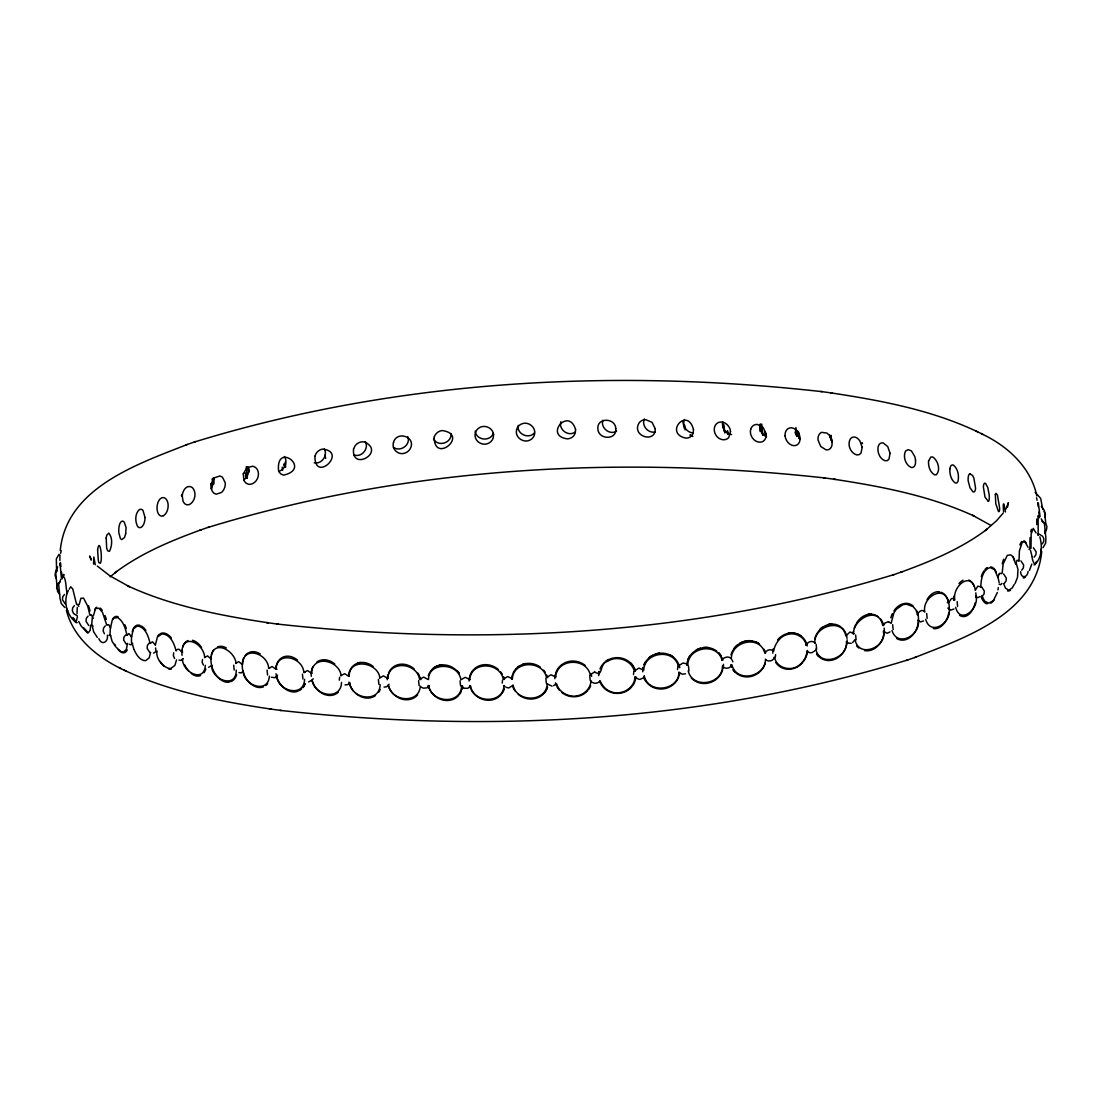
<?xml version="1.0" encoding="UTF-8"?>
<svg xmlns="http://www.w3.org/2000/svg" width="1102" height="1102" viewBox="0 0 1102 1102"><rect width="100%" height="100%" fill="white"/><g stroke="black" fill="none" stroke-linecap="round" stroke-linejoin="round"><path stroke-width="1.5" d="M211.474 658.652L210.937 658.927C212.052 637.934 234.878 650.125 236.09 663.349M304.565 679.3C304.069 697.952 277.897 691.312 276.63 676.118L277.608 675.154M59.894 560.477L59.935 555.119M853.334 633.622C853.843 617.988 878.928 605.618 882.743 625.481M131.455 642.604L131.524 636.143M242.633 664.368C242.619 645.441 267.703 652.728 268.723 668.404L269.535 668.294M917.691 620.219L918.297 620.357C920.735 635.22 897.455 647.962 892.028 630.606M341.551 682.427C340.931 701.258 313.739 695.734 312.155 680.017L313.271 678.763M277.015 669.231L275.996 669.245C276.63 650.566 302.761 656.944 303.89 672.468L305.047 672.413M380.149 684.659C379.57 703.861 350.601 698.682 349.802 682.689M814.846 643.003C813.593 626.074 842.355 617.492 845.757 635.675M883.322 631.281C887.413 646.667 858.857 659.327 855 639.615L852.562 642.604M312.114 673.143L311.494 673.253C312.5 653.817 339.54 660.456 341.083 675.554M721.824 660.002C723.05 657.742 728.959 655.111 731.329 658.913C731.122 641.033 760.16 634.559 764.857 653.224C766.207 649.877 771.083 648.403 773.687 651.241C774.486 644.766 779.968 635.744 788.026 634.353C795.685 632.176 804.57 637.176 806.347 645.001C807.711 641.557 812.615 639.973 815.149 643.113M846.364 641.667C848.471 658.114 820.067 668.198 815.742 649.119M349.155 676.201C349.1 657.412 378 662.233 379.846 677.785M462.041 685.761L461.614 686.257C460.429 705.101 431.846 702.8 428.788 686.119L429.215 685.568M387.904 678.364C388.524 659.905 417.162 662.481 419.573 679.424L420.014 679.094M504.055 685.485C503.132 704.481 472.854 703.172 470.623 685.885M428.582 679.342C427.948 662.095 458.322 661.903 460.911 679.81L465.099 677.344L469.989 679.521M547.281 683.667C546.33 702.814 516.328 702.484 513.091 685.155M678.336 665.994L682.896 663.046L686.505 663.748L687.786 665.126C687.965 646.791 717.526 642.094 722.058 660.332M469.727 679.782C470.871 660.952 500.019 661.903 503.283 679.218L507.595 676.6L512.444 678.736M512.334 678.956C513.463 660.236 542.776 660.084 546.496 677.551L550.917 674.81L555.739 676.945M591.016 680.788C590.562 690.802 579.983 697.91 570.409 695.858C565.05 694.701 559.885 691.422 557.543 686.353C556.496 682.069 556.179 684.342 553.576 685.678M594.694 671.986C603.731 678.005 598.744 663.445 607.657 661.324C616.996 654.932 631.487 660.181 634.366 671.104L638.885 668.06L643.747 670.195C644.312 651.833 673.997 648.072 678.419 666.283M722.416 665.925C723.229 684.232 692.524 689.604 688.199 670.87M77.002 613.662L77.25 607.34M90.667 625.013L90.144 630.33L88.298 632.823L83.835 627.933M555.711 677.069C556.744 658.39 586.223 657.178 590.273 674.81L594.57 672M635 676.807C634.78 688.736 620.357 696.285 609.874 691.312C605.273 689.632 601.458 684.397 600.108 680.719C598.606 683.033 595.397 683.97 592.904 682.717M678.956 672.206C678.763 690.858 648.045 694.37 644.202 675.76M79.234 604.392L80.873 598.317L83.545 598.111L87.733 606.155L89.841 614.93M634.986 677.331L638.843 679.273M110.379 627.231L110.007 633.705L112.129 641.392L115.834 646.984M1002.173 573.026L1003.123 564.004L1007.352 555.298L1010.837 554.898L1012.917 556.62L1015.782 564.403L1016.994 560.353L1018.51 560.532M107.376 635.193C108.616 641.433 101.99 646.309 98.863 638.678M1007.545 507.195L1008.399 502.567L1005.892 509.124M92.251 617.671L91.769 624.049L93.656 631.777L97.32 637.466M93.326 615.908L95.571 608.579L98.987 608.235L102.555 612.519L106.618 624.793M60.266 550.38C66.464 487.814 137.488 464.121 187.312 444.45M1041.734 551.62C1035.536 614.186 964.512 637.879 914.688 657.55M998.288 587.614L998.013 589.956M450.98 433.582C452.013 442.963 437.99 447.371 433.527 438.982M518.271 425.372C516.411 434.036 528.85 439.546 534.429 432.907M110.765 626.845L112.239 620.095L114.098 617.974L117.804 617.63C123.576 621.432 125.518 628.787 126.95 635.165L127.543 635M173.675 652.811L173.358 655.759L174.626 658.514M202.506 659.423L202.189 662.385L203.457 665.126M233.707 665.195L234.189 670.085M267.07 670.099L267.566 674.989M302.43 674.107L302.926 679.011M339.278 680.182L339.595 677.22M378.372 679.411L378.868 684.301M418.595 680.637L419.091 685.54M460.057 680.884L460.553 685.788M502.237 683.088L502.553 680.141M545.848 678.35L546.344 683.254M589.708 675.526L590.19 680.416M633.498 674.562L633.815 671.6M677.537 669.548L677.854 666.586M688.957 670.925L688.475 666.021M775.271 657.577L775.588 654.616M816.637 649.271L816.155 644.367M856.116 639.918L855.634 635.014M893.143 629.586L892.661 624.696M927.154 618.401L926.672 613.497M957.61 606.486L957.128 601.582M1045.068 517.031L1045.371 514.069L1044.117 511.328M127.584 643.334L126.344 649.45L123.272 652.191L120.366 651.268L116.716 647.728M60.61 553.342L61.23 550.711M1041.39 548.658L1040.894 551.028M560.918 421.694C558.342 429.436 568.219 436.888 574.886 432.232M150.616 652.343L149.197 657.853L145.533 660.732C139.541 660.429 136.207 654.326 134.003 649.519M602.849 420.275C600.328 427.851 609.847 435.579 616.569 431.102M1028.993 549.512L1030.315 547.047M181.472 495.762L181.651 494.591M176.527 659.891L174.86 665.47L170.7 668.487C162.972 668.625 154.914 656.875 157.159 651.117M722.843 421.846C721.273 427.59 725.653 434.05 731.59 434.615M760.215 424.256C758.975 429.16 761.799 434.767 766.524 436.626M795.961 427.562L796.181 433.279L800.135 438.982M205.33 665.319C204.269 683.639 182.229 671.931 182.505 658.955L183.359 658.679M213.76 484.136L214.091 478.144M975.27 590.204L977.832 586.14L980.325 586.787M269.398 676.187C267.951 694.797 242.963 684.769 243.322 671.201M997.379 592.49L993.37 600.562L988.825 603.221L984.582 601.113L981.882 595.631M947.293 602.739L948.56 602.739L951.425 598.62L952.886 598.427L954.814 599.998C951.963 586.457 971.496 569.886 975.422 590.259M69.219 589.184L70.748 586.746L72.801 589.06L76.548 604.378M917.112 614.461L917.718 614.613C918.2 611.458 922.732 608.511 924.785 612.078C921.658 597.243 944.8 583.316 948.56 602.739M1028.083 571.483C1027.587 577.71 1020.934 578.949 1020.59 571.718M1031.816 564.141L1029.406 570.478M182.477 659.037L181.32 660.442L179.006 660.098M883.377 625.674L885.044 622.974L888.501 621.68M60.899 579.018L58.668 584.652L60.073 598.758L61.34 603.634L64.922 607.629M1036.541 561.441C1034.668 567.861 1032.216 559.54 1032.037 556.909M212.149 665.388L208.677 667.247M1014.997 583.674L1017.504 577.42L1017.986 569.472L1016.223 563.218M68.31 590.589C63.048 600.976 66.547 614.999 75.694 622.148M243.032 671.228L241.531 672.826L238.982 672.633M235.594 663.459L238.735 661.655L242.371 664.547M57.703 566.91L55.596 571.552L57.042 586.553M1044.999 533.547L1046.363 529.552M132.639 643.279L130.973 644.877L129.278 644.202M126.95 635.165L129.003 633.581L131.565 636.97L133.356 628.953L137.323 625.977C145.478 626.914 148.467 636.57 150.106 643.472L152.462 641.819L155.492 645.028M276.685 676.118L275.004 677.716L271.409 677.22M684.438 419.49C681.752 425.358 686.766 432.631 693.062 432.948M268.723 668.404L272.125 666.558L275.996 669.245M312.155 680.017L308.615 681.931M1014.115 584.597L1012.297 587.876L1008.964 590.273L1005.547 588.192L1003.619 583.688M303.932 672.427L307.486 670.567L311.494 673.253M349.499 682.951L347.722 684.673L345.022 684.852M644.408 418.939C641.157 425.524 648.362 433.926 655.373 431.832M340.876 675.746L344.623 673.68L348.838 676.325M389.047 684.259L386.637 686.739L384.075 687.125M155.988 651.571L153.605 653.183M379.501 678.074L383.427 675.87L387.78 678.446M493.434 432.934C490.721 442.026 476.105 440.538 475.251 431.13M419.573 679.424L423.65 677.096L428.141 679.59M774.127 657.233C774.362 660.745 767.598 662.633 765.463 659.23C765.601 677.027 736.48 683.281 731.935 664.892C730.598 668.418 724.854 669.63 722.65 666.324M58.998 554.32L56.326 558.948L56.615 571.883M1043.002 547.68L1045.674 543.052L1045.881 538.038L1044.476 523.932L1041.197 518.849M846.047 635.826L849.904 632.052L854.422 633.691M644.367 676.352L643.086 678.074L639.78 679.424M176.568 650.125L176.072 650.951C174.35 643.788 170.438 634.132 161.898 633.898L157.393 637.025L155.341 645.097M90.281 615.247L91.411 614.833L93.257 618.291M204.724 657.467L207.548 655.883L210.937 658.927M998.935 574.266L997.93 577.489L994.596 569.665L990.078 567.53C982.199 570.037 981 580.203 980.752 587.325M210.909 488.82L213.389 483.599L213.168 477.91M1001.952 583.371L1000.657 584.694L999.073 584.212M62.8 575.836C66.368 577.999 65.707 588.206 67.126 593.152M1003.247 513.05L996.456 520.833L985.312 530.558L987.061 529.208C961.192 548.741 930.901 561.317 900.623 572.296L902.111 571.773L892.482 575.12L893.915 574.61C695.155 635.303 482.58 646.805 276.698 623.98L278.227 624.187L266.684 622.589L268.254 622.795C220.276 615.508 171.816 606.21 127.488 585.754L129.457 586.732L109.993 575.905L97.293 566.042M57.18 570.464L55.417 572.709L55.1 575.671L56.367 578.412M64.536 594.46L62.773 596.705L62.456 599.667L65.211 603.882M74.413 605.59L72.649 607.849L72.333 610.797L73.6 613.552L77.388 615.908M88.091 616.073L86.314 618.318L85.997 621.28L88.752 625.495M105.269 625.853L103.505 628.099L103.189 631.047L104.456 633.802M125.724 634.876L123.947 637.121L123.631 640.083L126.386 644.298M149.183 643.113L147.42 645.359L147.103 648.32L149.858 652.536M982.254 596.237L984.031 593.992L984.334 591.03L981.593 586.815M1044.82 531.536L1046.583 529.291L1046.9 526.329L1045.633 523.588L1041.858 521.218M1004.253 583.357L1006.03 581.112L1006.333 578.151L1003.591 573.935M1041.803 544.209L1043.58 541.964L1043.897 539.002L1042.63 536.261L1038.842 533.891M1021.582 570.271L1023.345 568.026L1023.662 565.064L1020.907 560.849M1034.089 557.171L1035.866 554.912L1036.183 551.964L1033.428 547.749M107.183 625.123L108.685 624.627L110.806 628.044M512.967 685.334L508.738 687.951L506.121 687.345M428.788 686.119L426.984 687.868L423.443 688.144M470.375 686.215L467.827 688.282L464.41 688.295M998.991 574.211L999.817 573.26L1001.649 573.66M814.006 651.447L814.709 650.717M980.05 596.499L977.681 597.725L975.862 596.21M110.186 576.828L116.688 571.442L114.939 572.792C140.808 553.259 171.099 540.683 201.377 529.704L199.889 530.227L209.518 526.88L208.085 527.39C406.845 466.697 619.42 455.195 825.302 478.02L823.773 477.813L835.316 479.411L833.746 479.205C881.724 486.492 930.184 495.79 974.512 516.246L972.543 515.268L990.905 525.392M953.933 608.951L951.04 610.136L947.816 608.084M60.142 581.663L56.932 584.969L56.629 587.931L59.37 592.146M889.961 631.914L887.62 633.085M923.531 620.949L920.335 621.955L918.297 620.357M243.707 479.935C248.033 477.249 249.768 471.16 247.551 466.587M461.559 686.284L463.804 688.103M813.124 652.012C811.265 653.431 808.427 652.742 806.953 651.075C806.816 656.269 803.937 660.966 800.176 664.396C792.214 671.958 776.951 668.818 774.541 657.563M76.961 604.543L77.787 604.364L78.793 606.417M278.668 471.408L280.707 473.86L283.531 475.141C312.527 468.681 275.004 440.717 278.668 471.408C284.729 469.769 288.132 461.71 284.371 456.503M685.513 673.79L682.317 674.204L679.025 672.358M851.295 643.306L848.705 643.237L846.639 641.777M110.779 635.73L108.974 635.151M194.214 442.067C396.321 379.956 612.684 368.206 822.106 391.665M279.894 710.335C489.316 733.794 705.679 722.044 907.786 659.933M185.825 444.974L195.646 441.571M906.354 660.429L916.175 657.026M177.257 649.505C180.039 647.811 180.742 652.866 182.712 652.122M93.064 626.115L91.907 625.371M805.576 645.001L806.306 644.959M552.047 686.16L547.129 683.929M314.249 462.854C321.646 464.397 327.983 455.512 324.387 448.955M886.642 633.099L883.956 631.501M888.515 621.68L891.146 623.346L893.86 612.919L896.353 609.268L902.841 604.722L906.45 604.158L913.062 606.596L915.638 609.434L917.718 614.613M830.701 392.849C882.757 400.77 935.681 410.674 983.122 434.519C1008.234 446.682 1030.99 467.689 1036.83 495.955M66.437 610.618C74.082 639.835 100.034 659.313 126.303 671.173C171.953 692.221 221.888 701.726 271.299 709.151M820.591 391.458L832.258 393.07M269.742 708.93L281.409 710.542M353.838 454.837C361.304 458.005 369.349 448.679 365.327 441.654M1037.602 534.057L1038.015 534.787M393.4 447.233C400.219 452.605 411.239 444.685 407.712 436.585M975.697 430.827L977.667 431.819M981.138 433.527L983.122 434.519M118.878 667.481L120.862 668.473M124.333 670.181L126.303 671.173M421.129 686.904L422.479 687.855M590.906 681.215L592.173 682.317M503.931 685.609L505.06 686.684M1035.15 492.305L1040.66 498.366L1042.809 509.523M87.471 632.947L81.217 626.101L78.655 621.445M67.814 610.728L66.85 609.062M1041.349 506.369L1044.407 510.502L1045.757 523.34M59.632 594.253L57.593 591.498L57.235 588.206M420.289 686.064C419.311 704.357 391.031 701.671 388.441 685.003M832.327 441.682L829.641 435.083M91.425 559.293L89.593 556.014L91.149 560.257M114.649 644.284L115.6 645.855M245.443 475.678L246.848 478.254M72.994 617.492L76.093 622.093L77.429 616.762M925.652 619.324C930.735 637.011 952.114 622.286 949.139 608.552M795.01 432.136L796.856 436.42L796.167 429.573M1018.992 561.331L1019.391 550.917L1022.257 542.212L1025.122 541.881L1027.987 547.281M732.059 659.905L732.871 661.847M862.039 442.481L862.508 443.596M955.654 607.326C960.159 625.206 979.375 608.607 976 596.168M829.834 436.199L831.597 440.524L831.087 435.4M1039.269 517.761L1038.098 515.626L1038.194 535.365M283.944 464.424L284.977 467.276M246.986 477.937L245.278 473.075L247 477.937M283.972 464.259L284.991 467.193M1036.059 532.927L1033.249 528.409L1031.169 534.057L1031.017 548.355M133.797 649.078L132.212 643.375M1030.411 550.036L1031.968 556.193M324.952 455.14L325.71 458.418M1036.527 497.787L1037.078 500.239M284.523 463.584L285.266 466.849M682.923 422.011L684.356 428.389M247.716 467.028L248.446 470.361M246.118 473.033L247.192 477.924M727.086 431.116L727.788 434.298M722.499 423.402L724.262 431.392M764.733 431.929L765.752 436.723M760.297 424.118L762.694 435.345M212.039 479.026L213.085 483.998M997.833 576.36L999.156 582.683M797.476 430.565L799.143 438.61M795.479 429.849L796.856 436.42M211.584 665.512C211.501 679.893 236.489 689.315 236.255 670.085M1039.847 536.853C1042.354 546.124 1042.161 556.593 1035.398 564.1A18.624 3.595 87.5 0 1 1034.034 564.816M830.605 435.579L831.597 440.524M1037.767 502.636L1038.263 506.562M60.458 562.53L60.941 566.456M204.655 657.632C204.366 643.747 182.353 631.997 181.858 652.425M1003.591 511.741L1003.247 507.443A9.312 1.033 83.2 0 1 1003.963 504.193L1005.479 511.989M282.195 467.138L282.608 470.375M765.642 433.334L766.042 436.626M727.692 430.896L728.091 434.188M1038.855 512.086L1039.145 514.841M61.533 571.979L62.249 578.867M798.674 432.163L799.322 438.61M761.757 424.05L762.887 435.331M759.774 428.072L760.118 431.488M724 424.917L724.799 432.976M684.617 425.11L685.1 429.945M285.211 462.055L285.693 466.89M248.873 468.515L249.204 471.932M246.256 466.656L247.385 477.937M212.755 478.819L213.265 483.957M210.992 483.461L211.474 488.296M61.326 577.434L60.031 563.205L60.045 565.436M155.616 647.935L155.892 650.703M1040.081 516.686L1038.373 503.215M765.945 433.417L766.193 436.667M95.282 564.775L93.822 556.978L93.546 564.086M338.314 692.208A18.624 14.891 61.7 0 1 312.114 680.499M311.274 676.297A18.624 14.891 61.7 0 1 312.927 666.627M316.77 662.082A18.624 14.891 61.7 0 1 334.774 663.983M375.479 695.582A18.624 15.58 58.2 0 1 360.271 696.368M359.059 695.72A18.624 15.58 58.2 0 1 355.588 693.186M353.604 691.133A18.624 15.58 58.2 0 1 348.99 682.124M348.48 675.884A18.624 15.58 58.2 0 1 373.096 666.393M380.19 689.453A18.624 15.58 58.2 0 1 378.675 692.276M357.282 663.266A18.624 15.58 58.2 0 1 360.244 662.426M417.603 694.921A18.624 16.186 53.8 0 1 401.445 698.971A18.624 16.186 53.8 0 1 388.248 685.623M387.27 679.714A18.624 16.186 53.8 0 1 387.973 674.672M388.524 673.129A18.624 16.186 53.8 0 1 414.035 668.776M417.892 673.115A18.624 16.186 53.8 0 1 419.352 675.622M419.931 676.945A18.624 16.186 53.8 0 1 420.84 679.7M458.749 695.376A18.624 16.723 48.3 0 1 441.406 699.605A18.624 16.723 48.3 0 1 428.113 685.375M428.279 675.788A18.624 16.723 48.3 0 1 441.985 664.947A18.624 16.723 48.3 0 1 459.121 673.501M462.633 686.284A18.624 16.723 48.3 0 1 461.972 689.618M461.394 691.188A18.624 16.723 48.3 0 1 459.768 694.108M432.852 668.694A18.624 16.723 48.3 0 1 436.998 666.021M438.541 665.456A18.624 16.723 48.3 0 1 441.861 664.782M457.468 671.022A18.624 16.723 48.3 0 1 459.327 673.308M500.969 694.839A18.624 17.164 41.1 0 1 471.16 689.577M470.554 688.282A18.624 17.164 41.1 0 1 469.617 685.554M469.039 681.05A18.624 17.164 41.1 0 1 469.383 677.578M469.81 675.939A18.624 17.164 41.1 0 1 498.462 669.644M500.487 671.724A18.624 17.164 41.1 0 1 502.209 674.107M503.531 676.642A18.624 17.164 41.1 0 1 504.468 679.369M504.275 688.984A18.624 17.164 41.1 0 1 502.016 693.53M515.832 668.955A18.624 17.508 31.6 0 1 518.946 666.214M522.651 664.313A18.624 17.508 31.6 0 1 525.392 663.542M547.529 687.138A18.624 17.508 31.6 0 1 544.154 693.075M547.418 687.331A18.624 17.508 31.6 0 1 518.229 694.329M515.24 691.133A18.624 17.508 31.6 0 1 512.554 686.091M511.576 679.163A18.624 17.508 31.6 0 1 512.347 675.085M512.94 673.487A18.624 17.508 31.6 0 1 515.722 669.134M517.706 667.233A18.624 17.508 31.6 0 1 540.393 667.178M543.589 670.126A18.624 17.508 31.6 0 1 545.338 672.468M546.675 674.975A18.624 17.508 31.6 0 1 547.625 677.689M590.644 685.912A18.624 17.756 18.7 0 1 588.564 689.577M587.697 690.651A18.624 17.756 18.7 0 1 561.593 692.345M559.513 690.348A18.624 17.756 18.7 0 1 557.02 686.822M556.4 685.554A18.624 17.756 18.7 0 1 555.436 682.854M554.857 678.708A18.624 17.756 18.7 0 1 555.298 674.52M555.656 673.184A18.624 17.756 18.7 0 1 585.19 665.47M590.92 673.57A18.624 17.756 18.7 0 1 591.65 676.339M635.895 676.683A18.624 17.88 2.4 0 1 632.548 685.871M631.68 686.973A18.624 17.88 2.4 0 1 613.993 693.13A18.624 17.88 2.4 0 1 599.695 681.298M598.717 674.383A18.624 17.88 2.4 0 1 599.13 671.586M599.97 668.928A18.624 17.88 2.4 0 1 615.536 657.729A18.624 17.88 2.4 0 1 633.03 665.994M633.76 667.206A18.624 17.88 2.4 0 1 635.344 671.132M598.689 675.622A18.624 17.88 2.4 0 1 599.13 671.407M606.114 661.035A18.624 17.88 2.4 0 1 608.579 659.533M630.248 662.536A18.624 17.88 2.4 0 1 633.044 665.828M633.774 667.027A18.624 17.88 2.4 0 1 635.358 670.953M679.714 673.212A18.624 17.88 -15.9 0 1 679.08 675.953M678.612 677.275A18.624 17.88 -15.9 0 1 660.924 689.012A18.624 17.88 -15.9 0 1 643.761 677.289M642.755 671.807A18.624 17.88 -15.9 0 1 643.196 667.564M644.036 664.892A18.624 17.88 -15.9 0 1 659.547 653.279A18.624 17.88 -15.9 0 1 677 661.145M677.73 662.33A18.624 17.88 -15.9 0 1 679.617 667.605M644.877 679.672A18.624 17.88 -15.9 0 1 643.72 677.124M642.741 670.209A18.624 17.88 -15.9 0 1 643.141 667.399M643.995 664.713A18.624 17.88 -15.9 0 1 645.276 662.137M648.968 657.742A18.624 17.88 -15.9 0 1 652.563 655.263M655.222 654.092A18.624 17.88 -15.9 0 1 659.492 653.1M669.41 654.629A18.624 17.88 -15.9 0 1 673.088 656.833M678.832 664.699A18.624 17.88 -15.9 0 1 679.576 667.44M721.906 657.577A18.624 17.715 -33.2 0 1 722.857 660.222M723.449 664.354A18.624 17.715 -33.2 0 1 723.008 668.611M722.65 669.975A18.624 17.715 -33.2 0 1 708.999 682.909A18.624 17.715 -33.2 0 1 691.353 678.088M686.753 665.291A18.624 17.715 -33.2 0 1 687.524 661.09M687.992 659.754A18.624 17.715 -33.2 0 1 716.755 651.13M718.821 652.976A18.624 17.715 -33.2 0 1 721.287 656.351M687.882 659.588A18.624 17.715 -33.2 0 1 689.935 655.731M696.34 649.891A18.624 17.715 -33.2 0 1 700.376 648.183M703.2 647.563A18.624 17.715 -33.2 0 1 708.958 647.645M718.711 652.825A18.624 17.715 -33.2 0 1 721.176 656.186M764.03 649.271A18.624 17.384 -47.2 0 1 765.573 653.114M765.394 662.894A18.624 17.384 -47.2 0 1 750.834 676.518A18.624 17.384 -47.2 0 1 733.257 669.92M731.742 667.275A18.624 17.384 -47.2 0 1 730.805 664.644M730.998 654.85A18.624 17.384 -47.2 0 1 759.581 644.147M735.337 672.372A18.624 17.384 -47.2 0 1 733.078 669.768M734.125 648.265A18.624 17.384 -47.2 0 1 737.169 645.111M739.538 643.416A18.624 17.384 -47.2 0 1 751.881 640.854M754.87 641.584A18.624 17.384 -47.2 0 1 759.416 643.981M777.599 639.849A18.624 16.861 -57.9 0 1 794.997 633.306A18.624 16.861 -57.9 0 1 807.215 645.937M807.532 650.469A18.624 16.861 -57.9 0 1 803.661 661.255M802.779 662.398A18.624 16.861 -57.9 0 1 775.767 662.564M772.819 653.197A18.624 16.861 -57.9 0 1 773.205 648.899M788.178 633.168A18.624 16.861 -57.9 0 1 794.928 633.195M796.526 633.636A18.624 16.861 -57.9 0 1 800.92 635.937M842.148 627.988A18.624 16.117 -65.8 0 1 847.025 638.402M847.121 639.794A18.624 16.117 -65.8 0 1 835.674 658.941A18.624 16.117 -65.8 0 1 816.871 654.133M814.667 639.091A18.624 16.117 -65.8 0 1 840.95 626.955M818.676 656.503A18.624 16.117 -65.8 0 1 816.568 653.996M820.15 629.022A18.624 16.117 -65.8 0 1 822.326 627.217M828.497 624.366A18.624 16.117 -65.8 0 1 831.734 623.952M880.608 619.021A18.624 15.166 -71.9 0 1 883.556 624.793M884.203 628.181A18.624 15.166 -71.9 0 1 864.519 650.593M853.265 633.953A18.624 15.166 -71.9 0 1 853.554 631.06M854.215 628.25A18.624 15.166 -71.9 0 1 855.896 624.173M856.612 622.933A18.624 15.166 -71.9 0 1 878.432 616.858M858.775 648.004A18.624 15.166 -71.9 0 1 856.585 645.841M868.156 614.227A18.624 15.166 -71.9 0 1 871.214 614.09M916.657 610.632A18.624 13.982 -76.6 0 1 914.109 633.292A18.624 13.982 -76.6 0 1 896.642 638.457M890.829 617.836A18.624 13.982 -76.6 0 1 892.344 613.704M893.901 610.949A18.624 13.982 -76.6 0 1 913.007 605.866M941.246 592.311A18.624 12.577 -80.4 0 1 949.18 609.558M948.836 612.45A18.624 12.577 -80.4 0 1 933.256 628.567M927.044 599.598A18.624 12.577 -80.4 0 1 939.662 591.857M968.796 579.996A18.624 10.992 -83.5 0 1 974.32 586.416M975.835 592.835A18.624 10.992 -83.5 0 1 975.945 597.146M975.146 602.89A18.624 10.992 -83.5 0 1 959.58 615.315M953.726 600.37A18.624 10.992 -83.5 0 1 954.029 596.003M959.015 583.55A18.624 10.992 -83.5 0 1 963.079 580.217M990.891 566.855A18.624 9.257 -86.2 0 1 996.263 572.241M994.169 599.763A18.624 9.257 -86.2 0 1 990.808 603.166M987.172 603.855A18.624 9.257 -86.2 0 1 983.824 601.733M983.094 600.797A18.624 9.257 -86.2 0 1 981.262 597.119M981.303 576.553A18.624 9.257 -86.2 0 1 983.879 570.946M984.94 569.541A18.624 9.257 -86.2 0 1 987.254 567.544M1013.275 557.213A18.624 7.411 -88.5 0 1 1014.625 560.546M1010.424 590.204A18.624 7.411 -88.5 0 1 1007.531 590.92M1002.297 563.645A18.624 7.411 -88.5 0 1 1003.688 559.237M1019.901 544.939A18.624 5.51 89.4 0 1 1021.761 541.495M1023.882 540.765A18.624 5.51 89.4 0 1 1025.962 542.859M1025.315 577.117A18.624 5.51 89.4 0 1 1023.179 577.847M1030.081 547.377A18.624 3.595 87.5 0 1 1030.081 537.528M1030.742 531.908A18.624 3.595 87.5 0 1 1031.431 529.332M1036.803 524.648A18.624 1.708 85.8 0 1 1036.817 519.07M692.8 436.296A18.624 16.186 53.8 0 1 690.307 434.959M692.552 436.475A18.624 16.186 53.8 0 1 690.059 435.138M63.048 576.856A18.624 1.873 82.6 0 1 64.26 575.106M77.14 622.589A18.624 3.526 81.1 0 1 73.958 619.007M88.491 605.659A18.624 5.069 79.6 0 1 90.006 610.99M94.744 609.737A18.624 6.529 78.1 0 1 96.701 607.216M100.296 608.111A18.624 6.529 78.1 0 1 102.238 610.356M104.966 615.55A18.624 6.529 78.1 0 1 106.357 619.448M124.857 652.536A18.624 7.879 76.6 0 1 118.258 649.615M112.569 619.338A18.624 7.879 76.6 0 1 114.071 617.299M114.98 616.707A18.624 7.879 76.6 0 1 118.148 616.817M124.76 624.71A18.624 7.879 76.6 0 1 126.344 628.567M127.267 649.904A18.624 7.879 76.6 0 1 125.766 651.957M132.295 631.79A18.624 9.133 75 0 1 140.092 625.426M141.387 626.032A18.624 9.133 75 0 1 145.877 630.372M171.292 669.093A18.624 10.29 73.3 0 1 168.482 668.886M164.102 666.324A18.624 10.29 73.3 0 1 160.121 661.448M157.614 636.253A18.624 10.29 73.3 0 1 159.625 634.077M160.823 633.416A18.624 10.29 73.3 0 1 171.375 638.003M200.523 675.609A18.624 11.378 71.4 0 1 191.197 673.474M188.924 671.352A18.624 11.378 71.4 0 1 184.764 665.002M182.037 655.291A18.624 11.378 71.4 0 1 182.05 650.235M182.643 647.246A18.624 11.378 71.4 0 1 187.919 640.565M192.437 640.276A18.624 11.378 71.4 0 1 201.57 647.466M205.798 668.942A18.624 11.378 71.4 0 1 204.077 672.661M229.326 682.11A18.624 12.37 69.5 0 1 212.7 668.831M212.218 667.481A18.624 12.37 69.5 0 1 211.061 656.751M211.336 655.208A18.624 12.37 69.5 0 1 213.623 649.96M217.507 646.888A18.624 12.37 69.5 0 1 226.337 647.948M236.655 674.81A18.624 12.37 69.5 0 1 230.883 681.656M263.474 686.849A18.624 13.279 67.2 0 1 246.669 679.3A18.624 13.279 67.2 0 1 243.721 657.99M245.209 655.538A18.624 13.279 67.2 0 1 248.239 652.907M249.396 652.356A18.624 13.279 67.2 0 1 260.196 653.941M267.662 683.653A18.624 13.279 67.2 0 1 265.747 685.554M298.119 691.161A18.624 14.119 64.7 0 1 275.996 673.749M275.762 668.914A18.624 14.119 64.7 0 1 297.581 660.194M304.786 683.929A18.624 14.119 64.7 0 1 303.436 686.684M301.617 688.888A18.624 14.119 64.7 0 1 299.358 690.568M305.158 683.763A18.624 14.119 64.7 0 1 302.954 687.676M97.61 549.994L98.285 560.284L98.863 562.585L100.186 563.287C103.106 560.587 99.745 535.434 97.61 549.994M949.855 468.887C949.593 473.915 950.888 479.825 955.186 482.924L956.756 482.979L957.9 481.67C959.263 476.078 958.12 468.873 953.409 465.113A9.312 4.036 77.1 0 0 949.855 468.887M915.542 460.113L915.5 463.377A9.312 5.055 72.6 0 1 911.037 467.4C905.389 464.631 902.869 456.738 905.527 451.104L908.117 449.63L911.409 450.87L914.812 456.572L915.542 460.113M144.996 517.485L144.968 519.4A9.312 4.67 -85.2 0 1 141.152 527.362L139.362 527.72L137.764 526.66C134.926 521.563 134.871 513.766 139.375 509.565L141.235 509.22L142.957 510.281L144.996 517.485M182.326 496.492L183.07 501.396L184.681 503.738L186.885 504.854L189.351 504.578C195.178 501.506 196.955 492.525 192.395 487.635L190.081 486.505L187.574 486.767A9.312 6.254 -81.6 0 0 182.381 494.578L182.326 496.492M890.044 453.308L888.983 459.162L887.262 460.622L885.016 460.76C879.754 458.79 877.288 452.481 878.046 447.192A9.312 5.772 72.1 0 1 883.239 442.949L887.73 446.572L890.044 453.308M928.573 460.911C928.118 466.022 929.854 472.028 934.482 474.797L936.301 474.783C940.86 469.948 937.995 460.374 932.705 456.986L930.873 456.999L928.573 460.911M862.191 447.274L860.979 453.17L859.064 454.699L856.612 454.906C850.4 452.908 846.997 444.519 850.413 438.858A9.312 6.226 70.3 0 1 857.425 438.238L859.725 440.58L862.191 447.274M211.24 483.861L211.915 490.679L213.678 493.049L216.144 494.206L221.543 492.429A9.326 7.094 -74.6 0 0 225.249 482.8L222.452 477.166L219.904 475.968L214.504 477.758L211.24 483.861M832.12 442.04L831.969 445.346A9.312 6.584 66.5 0 1 826.073 449.864L820.783 446.53L818.001 439.973A9.312 6.777 67.6 0 1 821.665 432.328L827.037 433.127L829.503 435.414L832.12 441.998M106.178 538.024L106.687 548.314L107.693 550.89L109.484 551.289C112.142 545.862 112.845 537.914 108.781 533.12L106.784 535.2L106.178 538.024M243.266 473.832L243.955 480.637L245.856 483.048L248.515 484.274C256.959 485.183 261.945 472.799 255.499 467.413L252.785 466.174L246.876 467.813L243.266 473.832M730.516 431.364L728.808 437.494A9.312 7.755 57.1 0 1 720.088 438.913C713.834 436.061 711.603 425.827 718.449 422.452C724.248 420.454 729.992 425.703 730.516 431.364M314.924 456.256C314.635 483.764 348.37 451.448 322.294 449.106A9.312 8.417 -60.3 0 0 314.924 456.256M693.489 429.546L693.199 432.921A9.312 8.031 53.2 0 1 685.954 438.141C663.583 433.582 687.29 406.128 693.489 429.546M750.682 429.381C748.933 435.937 755.214 443.927 762.171 441.833A9.312 7.328 61.4 0 0 766.083 434.078L763.231 427.548L757.446 424.449A9.312 7.507 62.6 0 0 750.682 429.381M353.577 448.858C351.139 471.821 385.741 452.275 364.762 442.026A9.312 8.72 -48.9 0 0 355.202 445.607L353.577 448.858M655.167 428.65C656.076 442.797 633.815 437.287 638.017 425.124A9.312 8.417 49 0 1 645.607 419.628L652.026 422.3L655.167 428.65M615.798 428.664C616.982 440.387 598.372 439.836 597.876 428.981C596.719 417.203 615.453 417.617 615.798 428.664M393.497 442.453C391.554 448.445 397.092 454.423 403.139 453.542A9.312 8.83 -30.9 0 0 411.046 446.889C414.531 435.91 396.307 431.171 393.497 442.453M995.326 494.509L995.767 503.71L998.398 511.342A9.312 1.667 80.5 0 0 999.638 508.022L997.448 495.115L996.07 493.365L995.326 494.509M575.588 429.628L575.244 433.058A9.312 8.706 31.5 0 1 567.392 438.858C543.589 435.745 568.921 406.569 575.588 429.628M434.229 437.053C433.954 464.727 469.755 434.574 442.219 430.538A9.312 8.968 -17.8 0 0 434.229 437.053M493.586 434.505L493.214 437.962A9.312 8.912 3.2 0 1 485.211 444.189C480.362 444.547 475.665 441.062 475.045 436.158A9.312 8.981 -1.3 0 1 479.949 427.369C485.5 424.559 492.897 428.21 493.586 434.505M516.618 429.863C514.565 437.163 523.381 443.431 529.897 440.111A9.312 8.83 21 0 0 534.759 431.585C534.126 426.708 529.58 422.92 524.662 423.209A9.312 8.912 18.7 0 0 516.673 429.298L516.618 429.863M125.669 533.712L124.498 537.556L121.702 539.636L120.435 538.589L118.892 533.092A9.326 3.526 -89.7 0 1 120.063 523.174L121.385 521.453L122.859 521.094L124.251 522.141L126.083 527.651L125.669 533.712M969.87 473.832L969.788 473.832A9.312 3.458 78.5 0 0 968.176 480.83L969.994 487.704L972.887 491.754A9.312 3.182 77.5 0 0 975.573 488.172L973.851 478.02L972.529 475.417L969.87 473.832M988.301 501.382L984.995 497.085L983.37 486.919A9.312 2.617 80.2 0 1 985.587 483.434L987.805 487.607L989.141 494.578A9.312 2.342 79.2 0 1 988.398 501.41L988.398 501.41M785.079 435.937A9.312 7.094 63.3 0 0 793.564 445.635A9.312 6.97 64.1 0 0 800.011 437.632A9.312 7.039 66.1 0 0 791.787 427.824A9.312 7.149 65.3 0 0 785.079 435.937M163.289 515.75A9.312 5.579 -82.3 0 0 168.11 504.275A9.312 5.634 -84 0 0 161.512 497.939A9.312 5.427 -84.7 0 0 157.118 509.468A9.312 5.358 -83.1 0 0 163.289 515.75"/></g></svg>
